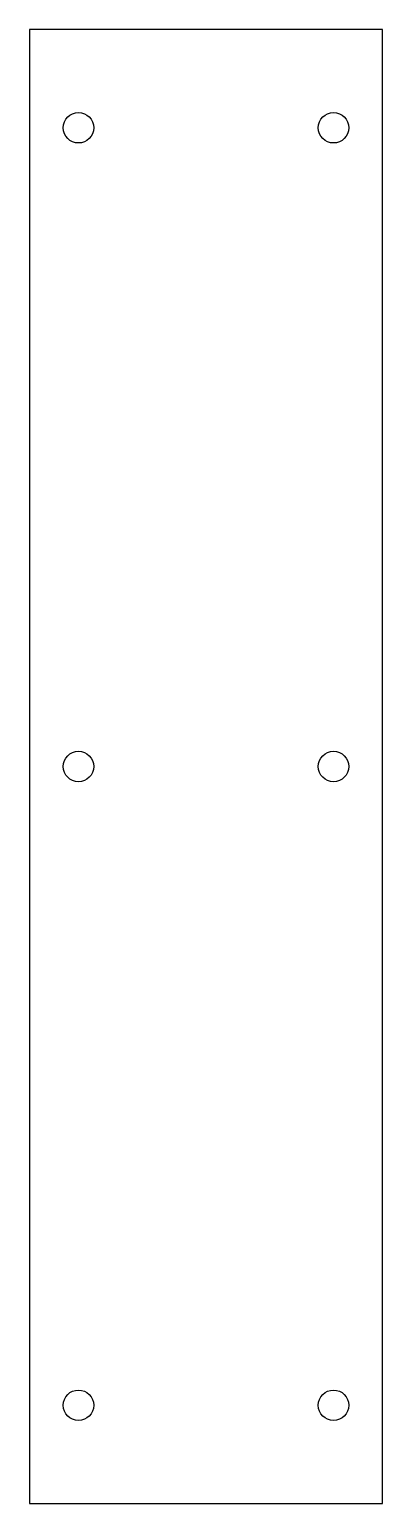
# Model space of a CAD drawing. Extents: x 1135 to 1207, y 759 to 1059.
import ezdxf

# ---------------------------------------------------------------- set-up
doc = ezdxf.new("R2010")
doc.units = 0
doc.layers.get('0').update_dxf_attribs({"linetype": 'CONTINUOUS'})

msp = doc.modelspace()

# ---------------------------------------------------------------- linework, layer by layer
msp.add_lwpolyline([(1134.7, 759.07), (1206.7, 759.07), (1206.7, 1059.07), (1134.7, 1059.07)], close=True)
for centre in [(1144.7, 1039.07), (1196.7, 1039.07), (1144.7, 909.07), (1196.7, 909.07), (1144.7, 779.07), (1196.7, 779.07)]:
    msp.add_circle(centre, 3.1)

doc.saveas('drawing.dxf')
